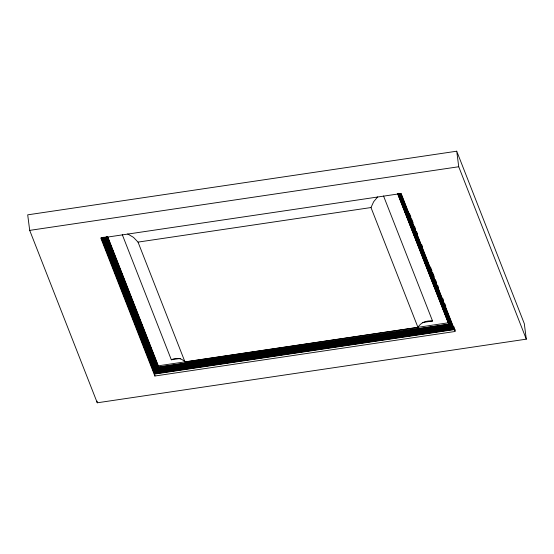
<?xml version="1.0" encoding="UTF-8"?>
<svg xmlns="http://www.w3.org/2000/svg" width="554" height="554" viewBox="0 0 554 554"><rect width="100%" height="100%" fill="white"/><g stroke="black" fill="none" stroke-linecap="round" stroke-linejoin="round"><path stroke-width="0.83" d="M122.309 234.716L171.318 359.775C175.729 357.531 181.781 357.919 185.008 361.991L417.972 327.435L370.993 207.549L373.645 201.753L377.69 196.885M417.972 327.435C420.701 322.289 427.058 320.344 432.549 321.022L383.541 195.971M456.731 151.207L27.7 214.841L29.701 230.381L97.269 402.793L526.3 339.159L524.299 323.619L456.731 151.207L458.733 166.747L526.3 339.159M29.701 230.381L458.733 166.747M127.711 233.968L133.507 237.375L138.029 242.105L370.993 207.549M171.318 359.775L180.708 358.383M422.307 322.546L432.549 321.022M107.843 237.015L158.319 365.82L448.601 322.76M455.104 330.814L454.938 329.512L451.06 327.587L448.802 324.208L158.486 367.274L107.358 236.814M454.938 329.512L154.614 374.061L101.195 237.735M154.871 376.007L455.187 331.465L401.131 193.533L100.814 238.075L154.871 376.007L154.614 374.061C157.308 372.371 159.012 368.985 158.319 365.82M409.371 213.235L410.936 217.244M411.567 218.851L413.139 222.86M414.399 226.067L415.341 228.47M416.594 231.683L417.536 234.086M421.622 244.508L422.57 246.918M430.423 266.966L431.995 270.975M432.626 272.582L434.197 276.591M435.451 279.798L436.393 282.201M437.653 285.407L438.595 287.817M442.681 298.239L443.622 300.649M444.883 303.855L445.825 306.258M453.678 326.306L454.626 328.716M400.833 193.367L454.107 329.298L155.258 373.625L101.991 237.687M400.168 193.436L453.29 328.986L155.868 373.098L102.746 237.548M399.524 193.408L452.5 328.591L156.436 372.51L103.453 237.313M398.908 193.277L451.752 328.127L156.948 371.852L104.104 237.001M398.651 193.852L451.06 327.587L157.398 371.145L104.99 237.403M398.132 193.519L450.437 326.985L157.779 370.397L105.475 236.918M397.987 193.9L449.89 326.341L158.084 369.622L106.174 237.167M397.599 193.388L449.433 325.648L158.305 368.832L106.465 236.565M397.606 193.63L449.065 324.942L158.437 368.043L106.97 236.703M138.029 242.105L185.008 361.991M107.365 236.627L158.472 367.039L448.802 324.208M97.061 401.158L97.269 402.793"/></g></svg>
